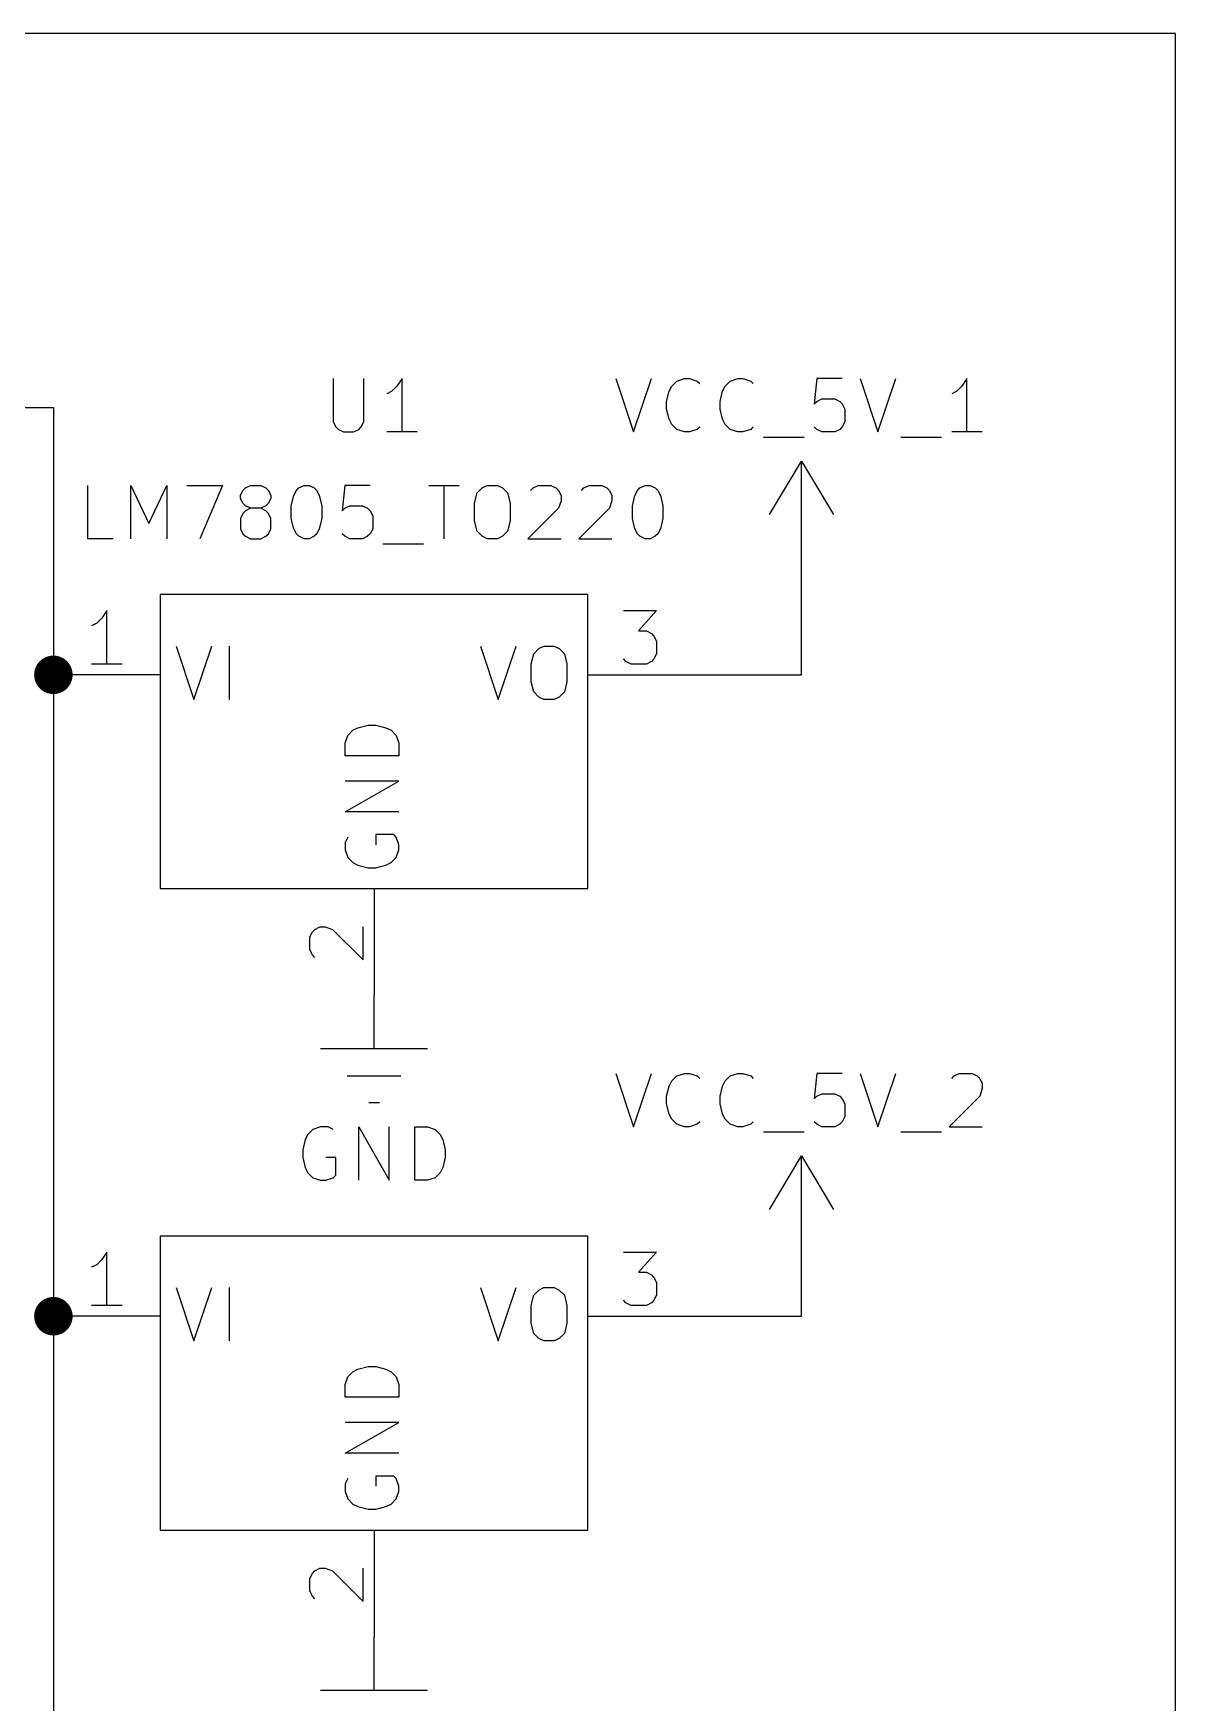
# Model space of a CAD drawing. Extents: x 0.4 to 11.3, y -7.9 to -0.4.
# Drawn here: x 2.431 to 3.5, y -2.861 to -1.3 of the extents above; entities that cross this region are included whole.
import ezdxf

# ---------------------------------------------------------------- set-up
doc = ezdxf.new("R2010")
doc.units = 0
doc.header["$MEASUREMENT"] = 0
for name, color, linetype in [('BLUE3', 171, 'CONTINUOUS'), ('CYAN2', 4, 'CONTINUOUS'), ('GREEN3', 91, 'CONTINUOUS'), ('LYELLOW', 51, 'CONTINUOUS'), ('RED2', 1, 'CONTINUOUS'), ('RED3', 11, 'CONTINUOUS')]:
    doc.layers.add(name, color=color, linetype=linetype)

msp = doc.modelspace()

# ---------------------------------------------------------------- linework, layer by layer
at = {"layer": 'BLUE3', "linetype": 'CONTINUOUS'}
for p, q in [((3.5, -1.3), (1.05, -1.3)), ((3.5, -4.95), (3.5, -1.3))]:
    msp.add_line(p, q, dxfattribs=at)
at = {"layer": 'CYAN2', "linetype": 'CONTINUOUS'}
for p, q in [((2.7119, -1.6228), (2.7119, -1.6633)), ((2.7119, -1.6228), (2.7119, -1.6633)), ((2.7405, -1.6633), (2.7405, -1.6228)), ((2.7405, -1.6633), (2.7405, -1.6228)), ((2.7762, -1.6228), (2.7714, -1.6299)), ((2.7762, -1.6228), (2.7714, -1.6299)), ((2.7762, -1.6728), (2.7762, -1.6228)), ((2.7762, -1.6728), (2.7762, -1.6228)), ((2.9762, -1.6228), (2.9929, -1.6728)), ((2.9762, -1.6228), (2.9929, -1.6728)), ((2.9929, -1.6728), (3.0095, -1.6228)), ((2.9929, -1.6728), (3.0095, -1.6228)), ((3.0333, -1.6252), (3.0405, -1.6228)), ((3.0333, -1.6252), (3.0405, -1.6228)), ((3.0405, -1.6228), (3.0452, -1.6228)), ((3.0405, -1.6228), (3.0452, -1.6228)), ((3.0452, -1.6228), (3.0524, -1.6252)), ((3.0452, -1.6228), (3.0524, -1.6252)), ((3.0833, -1.6252), (3.0905, -1.6228)), ((3.0833, -1.6252), (3.0905, -1.6228)), ((3.0905, -1.6228), (3.0952, -1.6228)), ((3.0905, -1.6228), (3.0952, -1.6228)), ((3.0952, -1.6228), (3.1024, -1.6252)), ((3.0952, -1.6228), (3.1024, -1.6252)), ((3.1643, -1.6228), (3.1619, -1.6466)), ((3.1643, -1.6228), (3.1619, -1.6466)), ((3.1881, -1.6228), (3.1643, -1.6228)), ((3.1881, -1.6228), (3.1643, -1.6228)), ((3.2048, -1.6228), (3.2214, -1.6728)), ((3.2048, -1.6228), (3.2214, -1.6728)), ((3.2214, -1.6728), (3.2381, -1.6228)), ((3.2214, -1.6728), (3.2381, -1.6228)), ((3.3048, -1.6228), (3.3, -1.6299)), ((3.3048, -1.6228), (3.3, -1.6299)), ((3.3048, -1.6728), (3.3048, -1.6228)), ((3.3048, -1.6728), (3.3048, -1.6228)), ((2.7667, -1.6347), (2.7619, -1.6371)), ((2.7667, -1.6347), (2.7619, -1.6371)), ((2.7714, -1.6299), (2.7667, -1.6347)), ((2.7714, -1.6299), (2.7667, -1.6347)), ((3.0238, -1.6442), (3.0262, -1.6347)), ((3.0238, -1.6442), (3.0262, -1.6347)), ((3.0262, -1.6347), (3.0286, -1.6299)), ((3.0262, -1.6347), (3.0286, -1.6299)), ((3.0286, -1.6299), (3.0333, -1.6252)), ((3.0286, -1.6299), (3.0333, -1.6252)), ((3.0524, -1.6252), (3.0548, -1.6276)), ((3.0524, -1.6252), (3.0548, -1.6276)), ((3.0738, -1.6442), (3.0762, -1.6347)), ((3.0738, -1.6442), (3.0762, -1.6347)), ((3.0762, -1.6347), (3.0786, -1.6299)), ((3.0762, -1.6347), (3.0786, -1.6299)), ((3.0786, -1.6299), (3.0833, -1.6252)), ((3.0786, -1.6299), (3.0833, -1.6252)), ((3.1024, -1.6252), (3.1048, -1.6276)), ((3.1024, -1.6252), (3.1048, -1.6276)), ((3.2952, -1.6347), (3.2905, -1.6371)), ((3.2952, -1.6347), (3.2905, -1.6371)), ((3.3, -1.6299), (3.2952, -1.6347)), ((3.3, -1.6299), (3.2952, -1.6347)), ((3.0238, -1.6514), (3.0238, -1.6442)), ((3.0238, -1.6514), (3.0238, -1.6442)), ((3.0262, -1.6609), (3.0238, -1.6514)), ((3.0262, -1.6609), (3.0238, -1.6514)), ((3.0738, -1.6514), (3.0738, -1.6442)), ((3.0738, -1.6514), (3.0738, -1.6442)), ((3.0762, -1.6609), (3.0738, -1.6514)), ((3.0762, -1.6609), (3.0738, -1.6514)), ((3.1619, -1.6466), (3.1643, -1.6442)), ((3.1619, -1.6466), (3.1643, -1.6442)), ((3.1643, -1.6442), (3.169, -1.6419)), ((3.1643, -1.6442), (3.169, -1.6419)), ((3.169, -1.6419), (3.181, -1.6419)), ((3.169, -1.6419), (3.181, -1.6419)), ((3.181, -1.6419), (3.1857, -1.6442)), ((3.181, -1.6419), (3.1857, -1.6442)), ((3.1857, -1.6442), (3.1881, -1.6466)), ((3.1857, -1.6442), (3.1881, -1.6466)), ((3.1881, -1.6466), (3.1905, -1.6514)), ((3.1881, -1.6466), (3.1905, -1.6514)), ((3.1905, -1.6514), (3.1905, -1.6633)), ((3.1905, -1.6514), (3.1905, -1.6633)), ((2.7119, -1.6633), (2.7143, -1.668)), ((2.7119, -1.6633), (2.7143, -1.668)), ((2.7143, -1.668), (2.7167, -1.6704)), ((2.7143, -1.668), (2.7167, -1.6704)), ((2.7167, -1.6704), (2.7214, -1.6728)), ((2.7167, -1.6704), (2.7214, -1.6728)), ((2.7309, -1.6728), (2.7357, -1.6704)), ((2.7309, -1.6728), (2.7357, -1.6704)), ((2.7357, -1.6704), (2.7381, -1.668)), ((2.7357, -1.6704), (2.7381, -1.668)), ((2.7381, -1.668), (2.7405, -1.6633)), ((2.7381, -1.668), (2.7405, -1.6633)), ((3.0286, -1.6657), (3.0262, -1.6609)), ((3.0286, -1.6657), (3.0262, -1.6609)), ((3.0333, -1.6704), (3.0286, -1.6657)), ((3.0333, -1.6704), (3.0286, -1.6657)), ((3.0405, -1.6728), (3.0333, -1.6704)), ((3.0405, -1.6728), (3.0333, -1.6704)), ((3.0524, -1.6704), (3.0452, -1.6728)), ((3.0524, -1.6704), (3.0452, -1.6728)), ((3.0548, -1.668), (3.0524, -1.6704)), ((3.0548, -1.668), (3.0524, -1.6704)), ((3.0786, -1.6657), (3.0762, -1.6609)), ((3.0786, -1.6657), (3.0762, -1.6609)), ((3.0833, -1.6704), (3.0786, -1.6657)), ((3.0833, -1.6704), (3.0786, -1.6657)), ((3.0905, -1.6728), (3.0833, -1.6704)), ((3.0905, -1.6728), (3.0833, -1.6704)), ((3.1024, -1.6704), (3.0952, -1.6728)), ((3.1024, -1.6704), (3.0952, -1.6728)), ((3.1048, -1.668), (3.1024, -1.6704)), ((3.1048, -1.668), (3.1024, -1.6704)), ((3.1643, -1.6704), (3.1619, -1.668)), ((3.1643, -1.6704), (3.1619, -1.668)), ((3.169, -1.6728), (3.1643, -1.6704)), ((3.169, -1.6728), (3.1643, -1.6704)), ((3.1857, -1.6704), (3.181, -1.6728)), ((3.1857, -1.6704), (3.181, -1.6728)), ((3.1881, -1.668), (3.1857, -1.6704)), ((3.1881, -1.668), (3.1857, -1.6704)), ((3.1905, -1.6633), (3.1881, -1.668)), ((3.1905, -1.6633), (3.1881, -1.668)), ((2.7214, -1.6728), (2.7309, -1.6728)), ((2.7214, -1.6728), (2.7309, -1.6728)), ((2.7905, -1.6728), (2.7619, -1.6728)), ((2.7905, -1.6728), (2.7619, -1.6728)), ((3.0452, -1.6728), (3.0405, -1.6728)), ((3.0452, -1.6728), (3.0405, -1.6728)), ((3.0952, -1.6728), (3.0905, -1.6728)), ((3.0952, -1.6728), (3.0905, -1.6728)), ((3.1143, -1.6776), (3.1524, -1.6776)), ((3.1143, -1.6776), (3.1524, -1.6776)), ((3.181, -1.6728), (3.169, -1.6728)), ((3.181, -1.6728), (3.169, -1.6728)), ((3.2429, -1.6776), (3.281, -1.6776)), ((3.2429, -1.6776), (3.281, -1.6776)), ((3.319, -1.6728), (3.2905, -1.6728)), ((3.319, -1.6728), (3.2905, -1.6728)), ((2.4821, -1.7728), (2.4821, -1.7228)), ((2.4821, -1.7728), (2.4821, -1.7228)), ((2.5226, -1.7728), (2.5226, -1.7228)), ((2.5226, -1.7228), (2.5393, -1.7585)), ((2.5226, -1.7728), (2.5226, -1.7228)), ((2.5226, -1.7228), (2.5393, -1.7585)), ((2.5393, -1.7585), (2.556, -1.7228)), ((2.5393, -1.7585), (2.556, -1.7228)), ((2.556, -1.7228), (2.556, -1.7728)), ((2.556, -1.7228), (2.556, -1.7728)), ((2.575, -1.7228), (2.6083, -1.7228)), ((2.575, -1.7228), (2.6083, -1.7228)), ((2.6083, -1.7228), (2.5869, -1.7728)), ((2.6083, -1.7228), (2.5869, -1.7728)), ((2.625, -1.7323), (2.6274, -1.7276)), ((2.625, -1.7323), (2.6274, -1.7276)), ((2.625, -1.7347), (2.625, -1.7323)), ((2.625, -1.7347), (2.625, -1.7323)), ((2.6274, -1.7276), (2.6298, -1.7252)), ((2.6274, -1.7276), (2.6298, -1.7252)), ((2.6298, -1.7252), (2.6345, -1.7228)), ((2.6298, -1.7252), (2.6345, -1.7228)), ((2.6345, -1.7228), (2.6441, -1.7228)), ((2.6345, -1.7228), (2.6441, -1.7228)), ((2.6441, -1.7228), (2.6488, -1.7252)), ((2.6441, -1.7228), (2.6488, -1.7252)), ((2.6488, -1.7252), (2.6512, -1.7276)), ((2.6488, -1.7252), (2.6512, -1.7276)), ((2.6512, -1.7276), (2.6536, -1.7323)), ((2.6512, -1.7276), (2.6536, -1.7323)), ((2.6536, -1.7323), (2.6536, -1.7347)), ((2.6536, -1.7323), (2.6536, -1.7347)), ((2.6726, -1.7419), (2.675, -1.7323)), ((2.6726, -1.7419), (2.675, -1.7323)), ((2.675, -1.7323), (2.6774, -1.7276)), ((2.675, -1.7323), (2.6774, -1.7276)), ((2.6774, -1.7276), (2.6798, -1.7252)), ((2.6774, -1.7276), (2.6798, -1.7252)), ((2.6798, -1.7252), (2.6845, -1.7228)), ((2.6798, -1.7252), (2.6845, -1.7228)), ((2.6845, -1.7228), (2.6893, -1.7228)), ((2.6845, -1.7228), (2.6893, -1.7228)), ((2.6893, -1.7228), (2.694, -1.7252)), ((2.6893, -1.7228), (2.694, -1.7252)), ((2.694, -1.7252), (2.6964, -1.7276)), ((2.694, -1.7252), (2.6964, -1.7276)), ((2.6964, -1.7276), (2.6988, -1.7323)), ((2.6964, -1.7276), (2.6988, -1.7323)), ((2.6988, -1.7323), (2.7012, -1.7419)), ((2.6988, -1.7323), (2.7012, -1.7419)), ((2.7226, -1.7228), (2.7202, -1.7466)), ((2.7226, -1.7228), (2.7202, -1.7466)), ((2.7464, -1.7228), (2.7226, -1.7228)), ((2.7464, -1.7228), (2.7226, -1.7228)), ((2.8012, -1.7228), (2.8298, -1.7228)), ((2.8012, -1.7228), (2.8298, -1.7228)), ((2.8155, -1.7728), (2.8155, -1.7228)), ((2.8155, -1.7728), (2.8155, -1.7228)), ((2.844, -1.7395), (2.8464, -1.7299)), ((2.844, -1.7395), (2.8464, -1.7299)), ((2.8464, -1.7299), (2.8512, -1.7252)), ((2.8464, -1.7299), (2.8512, -1.7252)), ((2.8512, -1.7252), (2.8559, -1.7228)), ((2.8512, -1.7252), (2.8559, -1.7228)), ((2.8559, -1.7228), (2.8655, -1.7228)), ((2.8559, -1.7228), (2.8655, -1.7228)), ((2.8655, -1.7228), (2.8702, -1.7252)), ((2.8655, -1.7228), (2.8702, -1.7252)), ((2.8702, -1.7252), (2.875, -1.7299)), ((2.8702, -1.7252), (2.875, -1.7299)), ((2.875, -1.7299), (2.8774, -1.7395)), ((2.875, -1.7299), (2.8774, -1.7395)), ((2.8964, -1.7276), (2.8988, -1.7252)), ((2.8964, -1.7276), (2.8988, -1.7252)), ((2.8988, -1.7252), (2.9036, -1.7228)), ((2.8988, -1.7252), (2.9036, -1.7228)), ((2.9036, -1.7228), (2.9155, -1.7228)), ((2.9036, -1.7228), (2.9155, -1.7228)), ((2.9155, -1.7228), (2.9202, -1.7252)), ((2.9155, -1.7228), (2.9202, -1.7252)), ((2.9202, -1.7252), (2.9226, -1.7276)), ((2.9202, -1.7252), (2.9226, -1.7276)), ((2.9226, -1.7276), (2.925, -1.7323)), ((2.9226, -1.7276), (2.925, -1.7323)), ((2.925, -1.7323), (2.925, -1.7371)), ((2.925, -1.7323), (2.925, -1.7371)), ((2.944, -1.7276), (2.9464, -1.7252)), ((2.944, -1.7276), (2.9464, -1.7252)), ((2.9464, -1.7252), (2.9512, -1.7228)), ((2.9464, -1.7252), (2.9512, -1.7228)), ((2.9512, -1.7228), (2.9631, -1.7228)), ((2.9512, -1.7228), (2.9631, -1.7228)), ((2.9631, -1.7228), (2.9679, -1.7252)), ((2.9631, -1.7228), (2.9679, -1.7252)), ((2.9679, -1.7252), (2.9702, -1.7276)), ((2.9679, -1.7252), (2.9702, -1.7276)), ((2.9702, -1.7276), (2.9726, -1.7323)), ((2.9702, -1.7276), (2.9726, -1.7323)), ((2.9726, -1.7323), (2.9726, -1.7371)), ((2.9726, -1.7323), (2.9726, -1.7371)), ((2.9917, -1.7419), (2.994, -1.7323)), ((2.9917, -1.7419), (2.994, -1.7323)), ((2.994, -1.7323), (2.9964, -1.7276)), ((2.994, -1.7323), (2.9964, -1.7276)), ((2.9964, -1.7276), (2.9988, -1.7252)), ((2.9964, -1.7276), (2.9988, -1.7252)), ((2.9988, -1.7252), (3.0036, -1.7228)), ((2.9988, -1.7252), (3.0036, -1.7228)), ((3.0036, -1.7228), (3.0083, -1.7228)), ((3.0036, -1.7228), (3.0083, -1.7228)), ((3.0083, -1.7228), (3.0131, -1.7252)), ((3.0083, -1.7228), (3.0131, -1.7252)), ((3.0131, -1.7252), (3.0155, -1.7276)), ((3.0131, -1.7252), (3.0155, -1.7276)), ((3.0155, -1.7276), (3.0179, -1.7323)), ((3.0155, -1.7276), (3.0179, -1.7323)), ((3.0179, -1.7323), (3.0202, -1.7419)), ((3.0179, -1.7323), (3.0202, -1.7419)), ((2.6274, -1.7395), (2.625, -1.7347)), ((2.6274, -1.7395), (2.625, -1.7347)), ((2.6298, -1.7419), (2.6274, -1.7395)), ((2.6298, -1.7419), (2.6274, -1.7395)), ((2.6298, -1.7466), (2.6274, -1.749)), ((2.6298, -1.7466), (2.6274, -1.749)), ((2.6345, -1.7442), (2.6298, -1.7419)), ((2.6345, -1.7442), (2.6298, -1.7419)), ((2.6345, -1.7442), (2.6298, -1.7466)), ((2.6345, -1.7442), (2.6298, -1.7466)), ((2.6441, -1.7442), (2.6345, -1.7442)), ((2.6441, -1.7442), (2.6345, -1.7442)), ((2.6488, -1.7419), (2.6441, -1.7442)), ((2.6488, -1.7419), (2.6441, -1.7442)), ((2.6488, -1.7466), (2.6441, -1.7442)), ((2.6488, -1.7466), (2.6441, -1.7442)), ((2.6512, -1.7395), (2.6488, -1.7419)), ((2.6512, -1.7395), (2.6488, -1.7419)), ((2.6512, -1.749), (2.6488, -1.7466)), ((2.6512, -1.749), (2.6488, -1.7466)), ((2.6536, -1.7347), (2.6512, -1.7395)), ((2.6536, -1.7347), (2.6512, -1.7395)), ((2.6726, -1.7538), (2.6726, -1.7419)), ((2.6726, -1.7538), (2.6726, -1.7419)), ((2.7012, -1.7419), (2.7012, -1.7538)), ((2.7012, -1.7419), (2.7012, -1.7538)), ((2.7202, -1.7466), (2.7226, -1.7442)), ((2.7202, -1.7466), (2.7226, -1.7442)), ((2.7226, -1.7442), (2.7274, -1.7419)), ((2.7226, -1.7442), (2.7274, -1.7419)), ((2.7274, -1.7419), (2.7393, -1.7419)), ((2.7274, -1.7419), (2.7393, -1.7419)), ((2.7393, -1.7419), (2.744, -1.7442)), ((2.7393, -1.7419), (2.744, -1.7442)), ((2.744, -1.7442), (2.7464, -1.7466)), ((2.744, -1.7442), (2.7464, -1.7466)), ((2.7464, -1.7466), (2.7488, -1.7514)), ((2.7464, -1.7466), (2.7488, -1.7514)), ((2.844, -1.7561), (2.844, -1.7395)), ((2.844, -1.7561), (2.844, -1.7395)), ((2.8774, -1.7395), (2.8774, -1.7561)), ((2.8774, -1.7395), (2.8774, -1.7561)), ((2.9226, -1.7442), (2.894, -1.7728)), ((2.9226, -1.7442), (2.894, -1.7728)), ((2.925, -1.7371), (2.9226, -1.7442)), ((2.925, -1.7371), (2.9226, -1.7442)), ((2.9702, -1.7442), (2.9417, -1.7728)), ((2.9702, -1.7442), (2.9417, -1.7728)), ((2.9726, -1.7371), (2.9702, -1.7442)), ((2.9726, -1.7371), (2.9702, -1.7442)), ((2.9917, -1.7538), (2.9917, -1.7419)), ((2.9917, -1.7538), (2.9917, -1.7419)), ((3.0202, -1.7419), (3.0202, -1.7538)), ((3.0202, -1.7419), (3.0202, -1.7538)), ((2.6274, -1.749), (2.625, -1.7538)), ((2.6274, -1.749), (2.625, -1.7538)), ((2.625, -1.7538), (2.625, -1.7633)), ((2.625, -1.7538), (2.625, -1.7633)), ((2.625, -1.7633), (2.6274, -1.768)), ((2.625, -1.7633), (2.6274, -1.768)), ((2.6536, -1.7538), (2.6512, -1.749)), ((2.6536, -1.7538), (2.6512, -1.749)), ((2.6512, -1.768), (2.6536, -1.7633)), ((2.6512, -1.768), (2.6536, -1.7633)), ((2.6536, -1.7633), (2.6536, -1.7538)), ((2.6536, -1.7633), (2.6536, -1.7538)), ((2.675, -1.7633), (2.6726, -1.7538)), ((2.675, -1.7633), (2.6726, -1.7538)), ((2.6774, -1.768), (2.675, -1.7633)), ((2.6774, -1.768), (2.675, -1.7633)), ((2.6988, -1.7633), (2.6964, -1.768)), ((2.6988, -1.7633), (2.6964, -1.768)), ((2.7012, -1.7538), (2.6988, -1.7633)), ((2.7012, -1.7538), (2.6988, -1.7633)), ((2.7488, -1.7633), (2.7464, -1.768)), ((2.7488, -1.7633), (2.7464, -1.768)), ((2.7488, -1.7514), (2.7488, -1.7633)), ((2.7488, -1.7514), (2.7488, -1.7633)), ((2.8464, -1.7657), (2.844, -1.7561)), ((2.8464, -1.7657), (2.844, -1.7561)), ((2.8774, -1.7561), (2.875, -1.7657)), ((2.8774, -1.7561), (2.875, -1.7657)), ((2.994, -1.7633), (2.9917, -1.7538)), ((2.994, -1.7633), (2.9917, -1.7538)), ((2.9964, -1.768), (2.994, -1.7633)), ((2.9964, -1.768), (2.994, -1.7633)), ((3.0179, -1.7633), (3.0155, -1.768)), ((3.0179, -1.7633), (3.0155, -1.768)), ((3.0202, -1.7538), (3.0179, -1.7633)), ((3.0202, -1.7538), (3.0179, -1.7633)), ((2.506, -1.7728), (2.4821, -1.7728)), ((2.506, -1.7728), (2.4821, -1.7728)), ((2.6274, -1.768), (2.6298, -1.7704)), ((2.6274, -1.768), (2.6298, -1.7704)), ((2.6298, -1.7704), (2.6345, -1.7728)), ((2.6298, -1.7704), (2.6345, -1.7728)), ((2.6345, -1.7728), (2.6441, -1.7728)), ((2.6345, -1.7728), (2.6441, -1.7728)), ((2.6441, -1.7728), (2.6488, -1.7704)), ((2.6441, -1.7728), (2.6488, -1.7704)), ((2.6488, -1.7704), (2.6512, -1.768)), ((2.6488, -1.7704), (2.6512, -1.768)), ((2.6798, -1.7704), (2.6774, -1.768)), ((2.6798, -1.7704), (2.6774, -1.768)), ((2.6845, -1.7728), (2.6798, -1.7704)), ((2.6845, -1.7728), (2.6798, -1.7704)), ((2.6893, -1.7728), (2.6845, -1.7728)), ((2.6893, -1.7728), (2.6845, -1.7728)), ((2.694, -1.7704), (2.6893, -1.7728)), ((2.694, -1.7704), (2.6893, -1.7728)), ((2.6964, -1.768), (2.694, -1.7704)), ((2.6964, -1.768), (2.694, -1.7704)), ((2.7226, -1.7704), (2.7202, -1.768)), ((2.7226, -1.7704), (2.7202, -1.768)), ((2.7274, -1.7728), (2.7226, -1.7704)), ((2.7274, -1.7728), (2.7226, -1.7704)), ((2.7393, -1.7728), (2.7274, -1.7728)), ((2.7393, -1.7728), (2.7274, -1.7728)), ((2.744, -1.7704), (2.7393, -1.7728)), ((2.744, -1.7704), (2.7393, -1.7728)), ((2.7464, -1.768), (2.744, -1.7704)), ((2.7464, -1.768), (2.744, -1.7704)), ((2.7583, -1.7776), (2.7964, -1.7776)), ((2.7583, -1.7776), (2.7964, -1.7776)), ((2.8512, -1.7704), (2.8464, -1.7657)), ((2.8512, -1.7704), (2.8464, -1.7657)), ((2.8559, -1.7728), (2.8512, -1.7704)), ((2.8559, -1.7728), (2.8512, -1.7704)), ((2.8655, -1.7728), (2.8559, -1.7728)), ((2.8655, -1.7728), (2.8559, -1.7728)), ((2.8702, -1.7704), (2.8655, -1.7728)), ((2.8702, -1.7704), (2.8655, -1.7728)), ((2.875, -1.7657), (2.8702, -1.7704)), ((2.875, -1.7657), (2.8702, -1.7704)), ((2.894, -1.7728), (2.925, -1.7728)), ((2.894, -1.7728), (2.925, -1.7728)), ((2.9417, -1.7728), (2.9726, -1.7728)), ((2.9417, -1.7728), (2.9726, -1.7728)), ((2.9988, -1.7704), (2.9964, -1.768)), ((2.9988, -1.7704), (2.9964, -1.768)), ((3.0036, -1.7728), (2.9988, -1.7704)), ((3.0036, -1.7728), (2.9988, -1.7704)), ((3.0083, -1.7728), (3.0036, -1.7728)), ((3.0083, -1.7728), (3.0036, -1.7728)), ((3.0131, -1.7704), (3.0083, -1.7728)), ((3.0131, -1.7704), (3.0083, -1.7728)), ((3.0155, -1.768), (3.0131, -1.7704)), ((3.0155, -1.768), (3.0131, -1.7704)), ((2.5648, -1.8731), (2.5814, -1.9231)), ((2.5648, -1.8731), (2.5814, -1.9231)), ((2.5814, -1.9231), (2.5981, -1.8731)), ((2.5814, -1.9231), (2.5981, -1.8731)), ((2.6148, -1.9231), (2.6148, -1.8731)), ((2.6148, -1.9231), (2.6148, -1.8731)), ((2.8495, -1.8731), (2.8662, -1.9231)), ((2.8495, -1.8731), (2.8662, -1.9231)), ((2.8662, -1.9231), (2.8829, -1.8731)), ((2.8662, -1.9231), (2.8829, -1.8731)), ((2.9043, -1.8755), (2.909, -1.8731)), ((2.9043, -1.8755), (2.909, -1.8731)), ((2.909, -1.8731), (2.9186, -1.8731)), ((2.909, -1.8731), (2.9186, -1.8731)), ((2.9186, -1.8731), (2.9233, -1.8755)), ((2.9186, -1.8731), (2.9233, -1.8755)), ((2.8971, -1.8898), (2.8995, -1.8803)), ((2.8971, -1.8898), (2.8995, -1.8803)), ((2.8995, -1.8803), (2.9043, -1.8755)), ((2.8995, -1.8803), (2.9043, -1.8755)), ((2.9233, -1.8755), (2.9281, -1.8803)), ((2.9233, -1.8755), (2.9281, -1.8803)), ((2.9281, -1.8803), (2.9305, -1.8898)), ((2.9281, -1.8803), (2.9305, -1.8898)), ((2.8971, -1.9065), (2.8971, -1.8898)), ((2.8971, -1.9065), (2.8971, -1.8898)), ((2.9305, -1.8898), (2.9305, -1.9065)), ((2.9305, -1.8898), (2.9305, -1.9065)), ((2.8995, -1.916), (2.8971, -1.9065)), ((2.8995, -1.916), (2.8971, -1.9065)), ((2.9043, -1.9208), (2.8995, -1.916)), ((2.9043, -1.9208), (2.8995, -1.916)), ((2.9281, -1.916), (2.9233, -1.9208)), ((2.9281, -1.916), (2.9233, -1.9208)), ((2.9305, -1.9065), (2.9281, -1.916)), ((2.9305, -1.9065), (2.9281, -1.916)), ((2.909, -1.9231), (2.9043, -1.9208)), ((2.909, -1.9231), (2.9043, -1.9208)), ((2.9186, -1.9231), (2.909, -1.9231)), ((2.9186, -1.9231), (2.909, -1.9231)), ((2.9233, -1.9208), (2.9186, -1.9231)), ((2.9233, -1.9208), (2.9186, -1.9231)), ((2.7303, -1.9519), (2.735, -1.9495)), ((2.7303, -1.9519), (2.735, -1.9495)), ((2.735, -1.9495), (2.7446, -1.9471)), ((2.735, -1.9495), (2.7446, -1.9471)), ((2.7446, -1.9471), (2.7517, -1.9471)), ((2.7446, -1.9471), (2.7517, -1.9471)), ((2.7517, -1.9471), (2.7612, -1.9495)), ((2.7517, -1.9471), (2.7612, -1.9495)), ((2.7612, -1.9495), (2.766, -1.9519)), ((2.7612, -1.9495), (2.766, -1.9519)), ((2.7231, -1.9638), (2.7255, -1.9567)), ((2.7231, -1.9638), (2.7255, -1.9567)), ((2.7231, -1.9757), (2.7231, -1.9638)), ((2.7231, -1.9757), (2.7231, -1.9638)), ((2.7255, -1.9567), (2.7303, -1.9519)), ((2.7255, -1.9567), (2.7303, -1.9519)), ((2.766, -1.9519), (2.7708, -1.9567)), ((2.766, -1.9519), (2.7708, -1.9567)), ((2.7708, -1.9567), (2.7731, -1.9638)), ((2.7708, -1.9567), (2.7731, -1.9638)), ((2.7731, -1.9638), (2.7731, -1.9757)), ((2.7731, -1.9638), (2.7731, -1.9757)), ((2.7731, -1.9757), (2.7231, -1.9757)), ((2.7731, -1.9757), (2.7231, -1.9757)), ((2.7231, -2.0281), (2.7731, -1.9995)), ((2.7731, -1.9995), (2.7231, -1.9995)), ((2.7231, -2.0281), (2.7731, -1.9995)), ((2.7731, -1.9995), (2.7231, -1.9995)), ((2.7731, -2.0281), (2.7231, -2.0281)), ((2.7731, -2.0281), (2.7231, -2.0281)), ((2.7255, -2.0519), (2.7231, -2.0567)), ((2.7255, -2.0519), (2.7231, -2.0567)), ((2.7231, -2.0567), (2.7231, -2.0638)), ((2.7231, -2.0567), (2.7231, -2.0638)), ((2.7684, -2.0495), (2.7517, -2.0495)), ((2.7517, -2.0495), (2.7517, -2.059)), ((2.7684, -2.0495), (2.7517, -2.0495)), ((2.7517, -2.0495), (2.7517, -2.059)), ((2.7708, -2.0519), (2.7684, -2.0495)), ((2.7708, -2.0519), (2.7684, -2.0495)), ((2.7731, -2.059), (2.7708, -2.0519)), ((2.7731, -2.059), (2.7708, -2.0519)), ((2.7731, -2.0638), (2.7731, -2.059)), ((2.7731, -2.0638), (2.7731, -2.059)), ((2.7231, -2.0638), (2.7255, -2.0709)), ((2.7231, -2.0638), (2.7255, -2.0709)), ((2.7255, -2.0709), (2.7303, -2.0757)), ((2.7255, -2.0709), (2.7303, -2.0757)), ((2.7303, -2.0757), (2.735, -2.0781)), ((2.7303, -2.0757), (2.735, -2.0781)), ((2.7612, -2.0781), (2.766, -2.0757)), ((2.7612, -2.0781), (2.766, -2.0757)), ((2.766, -2.0757), (2.7708, -2.0709)), ((2.766, -2.0757), (2.7708, -2.0709)), ((2.7708, -2.0709), (2.7731, -2.0638)), ((2.7708, -2.0709), (2.7731, -2.0638)), ((2.735, -2.0781), (2.7446, -2.0805)), ((2.735, -2.0781), (2.7446, -2.0805)), ((2.7446, -2.0805), (2.7517, -2.0805)), ((2.7446, -2.0805), (2.7517, -2.0805)), ((2.7517, -2.0805), (2.7612, -2.0781)), ((2.7517, -2.0805), (2.7612, -2.0781)), ((2.9762, -2.2728), (2.9929, -2.3228)), ((2.9762, -2.2728), (2.9929, -2.3228)), ((2.9929, -2.3228), (3.0095, -2.2728)), ((2.9929, -2.3228), (3.0095, -2.2728)), ((3.0286, -2.2799), (3.0333, -2.2752)), ((3.0286, -2.2799), (3.0333, -2.2752)), ((3.0333, -2.2752), (3.0405, -2.2728)), ((3.0333, -2.2752), (3.0405, -2.2728)), ((3.0405, -2.2728), (3.0452, -2.2728)), ((3.0405, -2.2728), (3.0452, -2.2728)), ((3.0452, -2.2728), (3.0524, -2.2752)), ((3.0452, -2.2728), (3.0524, -2.2752)), ((3.0524, -2.2752), (3.0548, -2.2776)), ((3.0524, -2.2752), (3.0548, -2.2776)), ((3.0786, -2.2799), (3.0833, -2.2752)), ((3.0786, -2.2799), (3.0833, -2.2752)), ((3.0833, -2.2752), (3.0905, -2.2728)), ((3.0833, -2.2752), (3.0905, -2.2728)), ((3.0905, -2.2728), (3.0952, -2.2728)), ((3.0905, -2.2728), (3.0952, -2.2728)), ((3.0952, -2.2728), (3.1024, -2.2752)), ((3.0952, -2.2728), (3.1024, -2.2752)), ((3.1024, -2.2752), (3.1048, -2.2776)), ((3.1024, -2.2752), (3.1048, -2.2776)), ((3.1643, -2.2728), (3.1619, -2.2966)), ((3.1643, -2.2728), (3.1619, -2.2966)), ((3.1881, -2.2728), (3.1643, -2.2728)), ((3.1881, -2.2728), (3.1643, -2.2728)), ((3.2048, -2.2728), (3.2214, -2.3228)), ((3.2048, -2.2728), (3.2214, -2.3228)), ((3.2214, -2.3228), (3.2381, -2.2728)), ((3.2214, -2.3228), (3.2381, -2.2728)), ((3.2905, -2.2776), (3.2929, -2.2752)), ((3.2905, -2.2776), (3.2929, -2.2752)), ((3.2929, -2.2752), (3.2976, -2.2728)), ((3.2929, -2.2752), (3.2976, -2.2728)), ((3.2976, -2.2728), (3.3095, -2.2728)), ((3.2976, -2.2728), (3.3095, -2.2728)), ((3.3095, -2.2728), (3.3143, -2.2752)), ((3.3095, -2.2728), (3.3143, -2.2752)), ((3.3143, -2.2752), (3.3167, -2.2776)), ((3.3143, -2.2752), (3.3167, -2.2776)), ((3.3167, -2.2776), (3.319, -2.2823)), ((3.3167, -2.2776), (3.319, -2.2823)), ((3.0238, -2.2942), (3.0262, -2.2847)), ((3.0238, -2.2942), (3.0262, -2.2847)), ((3.0238, -2.3014), (3.0238, -2.2942)), ((3.0238, -2.3014), (3.0238, -2.2942)), ((3.0262, -2.2847), (3.0286, -2.2799)), ((3.0262, -2.2847), (3.0286, -2.2799)), ((3.0738, -2.2942), (3.0762, -2.2847)), ((3.0738, -2.2942), (3.0762, -2.2847)), ((3.0738, -2.3014), (3.0738, -2.2942)), ((3.0738, -2.3014), (3.0738, -2.2942)), ((3.0762, -2.2847), (3.0786, -2.2799)), ((3.0762, -2.2847), (3.0786, -2.2799)), ((3.1619, -2.2966), (3.1643, -2.2942)), ((3.1619, -2.2966), (3.1643, -2.2942)), ((3.1643, -2.2942), (3.169, -2.2919)), ((3.1643, -2.2942), (3.169, -2.2919)), ((3.169, -2.2919), (3.181, -2.2919)), ((3.169, -2.2919), (3.181, -2.2919)), ((3.181, -2.2919), (3.1857, -2.2942)), ((3.181, -2.2919), (3.1857, -2.2942)), ((3.1857, -2.2942), (3.1881, -2.2966)), ((3.1857, -2.2942), (3.1881, -2.2966)), ((3.3167, -2.2942), (3.2881, -2.3228)), ((3.3167, -2.2942), (3.2881, -2.3228)), ((3.319, -2.2871), (3.3167, -2.2942)), ((3.319, -2.2871), (3.3167, -2.2942)), ((3.319, -2.2823), (3.319, -2.2871)), ((3.319, -2.2823), (3.319, -2.2871)), ((3.0262, -2.3109), (3.0238, -2.3014)), ((3.0262, -2.3109), (3.0238, -2.3014)), ((3.0762, -2.3109), (3.0738, -2.3014)), ((3.0762, -2.3109), (3.0738, -2.3014)), ((3.1881, -2.2966), (3.1905, -2.3014)), ((3.1881, -2.2966), (3.1905, -2.3014)), ((3.1905, -2.3014), (3.1905, -2.3133)), ((3.1905, -2.3014), (3.1905, -2.3133)), ((2.6929, -2.3252), (2.6881, -2.3299)), ((2.6929, -2.3252), (2.6881, -2.3299)), ((2.7, -2.3228), (2.6929, -2.3252)), ((2.7, -2.3228), (2.6929, -2.3252)), ((2.7071, -2.3228), (2.7, -2.3228)), ((2.7071, -2.3228), (2.7, -2.3228)), ((2.7119, -2.3252), (2.7071, -2.3228)), ((2.7119, -2.3252), (2.7071, -2.3228)), ((2.7357, -2.3728), (2.7357, -2.3228)), ((2.7357, -2.3228), (2.7643, -2.3728)), ((2.7357, -2.3728), (2.7357, -2.3228)), ((2.7357, -2.3228), (2.7643, -2.3728)), ((2.7643, -2.3728), (2.7643, -2.3228)), ((2.7643, -2.3728), (2.7643, -2.3228)), ((2.7881, -2.3728), (2.7881, -2.3228)), ((2.7881, -2.3228), (2.8, -2.3228)), ((2.7881, -2.3728), (2.7881, -2.3228)), ((2.7881, -2.3228), (2.8, -2.3228)), ((2.8, -2.3228), (2.8071, -2.3252)), ((2.8, -2.3228), (2.8071, -2.3252)), ((2.8071, -2.3252), (2.8119, -2.3299)), ((2.8071, -2.3252), (2.8119, -2.3299)), ((3.0286, -2.3157), (3.0262, -2.3109)), ((3.0286, -2.3157), (3.0262, -2.3109)), ((3.0333, -2.3204), (3.0286, -2.3157)), ((3.0333, -2.3204), (3.0286, -2.3157)), ((3.0405, -2.3228), (3.0333, -2.3204)), ((3.0405, -2.3228), (3.0333, -2.3204)), ((3.0452, -2.3228), (3.0405, -2.3228)), ((3.0452, -2.3228), (3.0405, -2.3228)), ((3.0524, -2.3204), (3.0452, -2.3228)), ((3.0524, -2.3204), (3.0452, -2.3228)), ((3.0548, -2.318), (3.0524, -2.3204)), ((3.0548, -2.318), (3.0524, -2.3204)), ((3.0786, -2.3157), (3.0762, -2.3109)), ((3.0786, -2.3157), (3.0762, -2.3109)), ((3.0833, -2.3204), (3.0786, -2.3157)), ((3.0833, -2.3204), (3.0786, -2.3157)), ((3.0905, -2.3228), (3.0833, -2.3204)), ((3.0905, -2.3228), (3.0833, -2.3204)), ((3.0952, -2.3228), (3.0905, -2.3228)), ((3.0952, -2.3228), (3.0905, -2.3228)), ((3.1024, -2.3204), (3.0952, -2.3228)), ((3.1024, -2.3204), (3.0952, -2.3228)), ((3.1048, -2.318), (3.1024, -2.3204)), ((3.1048, -2.318), (3.1024, -2.3204)), ((3.1643, -2.3204), (3.1619, -2.318)), ((3.1643, -2.3204), (3.1619, -2.318)), ((3.169, -2.3228), (3.1643, -2.3204)), ((3.169, -2.3228), (3.1643, -2.3204)), ((3.181, -2.3228), (3.169, -2.3228)), ((3.181, -2.3228), (3.169, -2.3228)), ((3.1857, -2.3204), (3.181, -2.3228)), ((3.1857, -2.3204), (3.181, -2.3228)), ((3.1881, -2.318), (3.1857, -2.3204)), ((3.1881, -2.318), (3.1857, -2.3204)), ((3.1905, -2.3133), (3.1881, -2.318)), ((3.1905, -2.3133), (3.1881, -2.318)), ((3.2881, -2.3228), (3.319, -2.3228)), ((3.2881, -2.3228), (3.319, -2.3228)), ((2.6857, -2.3347), (2.6833, -2.3442)), ((2.6857, -2.3347), (2.6833, -2.3442)), ((2.6881, -2.3299), (2.6857, -2.3347)), ((2.6881, -2.3299), (2.6857, -2.3347)), ((2.8119, -2.3299), (2.8143, -2.3347)), ((2.8119, -2.3299), (2.8143, -2.3347)), ((2.8143, -2.3347), (2.8167, -2.3442)), ((2.8143, -2.3347), (2.8167, -2.3442)), ((3.1143, -2.3276), (3.1524, -2.3276)), ((3.1143, -2.3276), (3.1524, -2.3276)), ((3.2429, -2.3276), (3.281, -2.3276)), ((3.2429, -2.3276), (3.281, -2.3276)), ((2.6833, -2.3442), (2.6833, -2.3514)), ((2.6833, -2.3442), (2.6833, -2.3514)), ((2.6833, -2.3514), (2.6857, -2.3609)), ((2.6833, -2.3514), (2.6857, -2.3609)), ((2.7143, -2.3514), (2.7048, -2.3514)), ((2.7143, -2.3514), (2.7048, -2.3514)), ((2.7143, -2.368), (2.7143, -2.3514)), ((2.7143, -2.368), (2.7143, -2.3514)), ((2.8167, -2.3514), (2.8143, -2.3609)), ((2.8167, -2.3514), (2.8143, -2.3609)), ((2.8167, -2.3442), (2.8167, -2.3514)), ((2.8167, -2.3442), (2.8167, -2.3514)), ((2.6857, -2.3609), (2.6881, -2.3657)), ((2.6857, -2.3609), (2.6881, -2.3657)), ((2.6881, -2.3657), (2.6929, -2.3704)), ((2.6881, -2.3657), (2.6929, -2.3704)), ((2.6929, -2.3704), (2.7, -2.3728)), ((2.6929, -2.3704), (2.7, -2.3728)), ((2.7, -2.3728), (2.7048, -2.3728)), ((2.7, -2.3728), (2.7048, -2.3728)), ((2.7048, -2.3728), (2.7119, -2.3704)), ((2.7048, -2.3728), (2.7119, -2.3704)), ((2.7119, -2.3704), (2.7143, -2.368)), ((2.7119, -2.3704), (2.7143, -2.368)), ((2.8, -2.3728), (2.7881, -2.3728)), ((2.8, -2.3728), (2.7881, -2.3728)), ((2.8071, -2.3704), (2.8, -2.3728)), ((2.8071, -2.3704), (2.8, -2.3728)), ((2.8119, -2.3657), (2.8071, -2.3704)), ((2.8119, -2.3657), (2.8071, -2.3704)), ((2.8143, -2.3609), (2.8119, -2.3657)), ((2.8143, -2.3609), (2.8119, -2.3657)), ((2.5648, -2.4731), (2.5814, -2.5231)), ((2.5648, -2.4731), (2.5814, -2.5231)), ((2.5814, -2.5231), (2.5981, -2.4731)), ((2.5814, -2.5231), (2.5981, -2.4731)), ((2.6148, -2.5231), (2.6148, -2.4731)), ((2.6148, -2.5231), (2.6148, -2.4731)), ((2.8495, -2.4731), (2.8662, -2.5231)), ((2.8495, -2.4731), (2.8662, -2.5231)), ((2.8662, -2.5231), (2.8829, -2.4731)), ((2.8662, -2.5231), (2.8829, -2.4731)), ((2.8971, -2.4898), (2.8995, -2.4803)), ((2.8971, -2.4898), (2.8995, -2.4803)), ((2.8995, -2.4803), (2.9043, -2.4755)), ((2.8995, -2.4803), (2.9043, -2.4755)), ((2.9043, -2.4755), (2.909, -2.4731)), ((2.9043, -2.4755), (2.909, -2.4731)), ((2.909, -2.4731), (2.9186, -2.4731)), ((2.909, -2.4731), (2.9186, -2.4731)), ((2.9186, -2.4731), (2.9233, -2.4755)), ((2.9186, -2.4731), (2.9233, -2.4755)), ((2.9233, -2.4755), (2.9281, -2.4803)), ((2.9233, -2.4755), (2.9281, -2.4803)), ((2.9281, -2.4803), (2.9305, -2.4898)), ((2.9281, -2.4803), (2.9305, -2.4898)), ((2.8971, -2.5065), (2.8971, -2.4898)), ((2.8971, -2.5065), (2.8971, -2.4898)), ((2.9305, -2.4898), (2.9305, -2.5065)), ((2.9305, -2.4898), (2.9305, -2.5065)), ((2.8995, -2.516), (2.8971, -2.5065)), ((2.8995, -2.516), (2.8971, -2.5065)), ((2.9305, -2.5065), (2.9281, -2.516)), ((2.9305, -2.5065), (2.9281, -2.516)), ((2.9043, -2.5208), (2.8995, -2.516)), ((2.9043, -2.5208), (2.8995, -2.516)), ((2.909, -2.5231), (2.9043, -2.5208)), ((2.909, -2.5231), (2.9043, -2.5208)), ((2.9186, -2.5231), (2.909, -2.5231)), ((2.9186, -2.5231), (2.909, -2.5231)), ((2.9233, -2.5208), (2.9186, -2.5231)), ((2.9233, -2.5208), (2.9186, -2.5231)), ((2.9281, -2.516), (2.9233, -2.5208)), ((2.9281, -2.516), (2.9233, -2.5208)), ((2.7231, -2.5638), (2.7255, -2.5567)), ((2.7231, -2.5638), (2.7255, -2.5567)), ((2.7255, -2.5567), (2.7303, -2.5519)), ((2.7255, -2.5567), (2.7303, -2.5519)), ((2.7303, -2.5519), (2.735, -2.5495)), ((2.7303, -2.5519), (2.735, -2.5495)), ((2.735, -2.5495), (2.7446, -2.5471)), ((2.735, -2.5495), (2.7446, -2.5471)), ((2.7446, -2.5471), (2.7517, -2.5471)), ((2.7446, -2.5471), (2.7517, -2.5471)), ((2.7517, -2.5471), (2.7612, -2.5495)), ((2.7517, -2.5471), (2.7612, -2.5495)), ((2.7612, -2.5495), (2.766, -2.5519)), ((2.7612, -2.5495), (2.766, -2.5519)), ((2.766, -2.5519), (2.7708, -2.5567)), ((2.766, -2.5519), (2.7708, -2.5567)), ((2.7708, -2.5567), (2.7731, -2.5638)), ((2.7708, -2.5567), (2.7731, -2.5638)), ((2.7231, -2.5757), (2.7231, -2.5638)), ((2.7231, -2.5757), (2.7231, -2.5638)), ((2.7731, -2.5757), (2.7231, -2.5757)), ((2.7731, -2.5757), (2.7231, -2.5757)), ((2.7731, -2.5638), (2.7731, -2.5757)), ((2.7731, -2.5638), (2.7731, -2.5757)), ((2.7231, -2.6281), (2.7731, -2.5995)), ((2.7731, -2.5995), (2.7231, -2.5995)), ((2.7231, -2.6281), (2.7731, -2.5995)), ((2.7731, -2.5995), (2.7231, -2.5995)), ((2.7731, -2.6281), (2.7231, -2.6281)), ((2.7731, -2.6281), (2.7231, -2.6281)), ((2.7255, -2.6519), (2.7231, -2.6567)), ((2.7255, -2.6519), (2.7231, -2.6567)), ((2.7684, -2.6495), (2.7517, -2.6495)), ((2.7517, -2.6495), (2.7517, -2.659)), ((2.7684, -2.6495), (2.7517, -2.6495)), ((2.7517, -2.6495), (2.7517, -2.659)), ((2.7708, -2.6519), (2.7684, -2.6495)), ((2.7708, -2.6519), (2.7684, -2.6495)), ((2.7731, -2.659), (2.7708, -2.6519)), ((2.7731, -2.659), (2.7708, -2.6519)), ((2.7231, -2.6567), (2.7231, -2.6638)), ((2.7231, -2.6567), (2.7231, -2.6638)), ((2.7231, -2.6638), (2.7255, -2.6709)), ((2.7231, -2.6638), (2.7255, -2.6709)), ((2.7708, -2.6709), (2.7731, -2.6638)), ((2.7708, -2.6709), (2.7731, -2.6638)), ((2.7731, -2.6638), (2.7731, -2.659)), ((2.7731, -2.6638), (2.7731, -2.659)), ((2.7255, -2.6709), (2.7303, -2.6757)), ((2.7255, -2.6709), (2.7303, -2.6757)), ((2.7303, -2.6757), (2.735, -2.6781)), ((2.7303, -2.6757), (2.735, -2.6781)), ((2.735, -2.6781), (2.7446, -2.6805)), ((2.735, -2.6781), (2.7446, -2.6805)), ((2.7446, -2.6805), (2.7517, -2.6805)), ((2.7446, -2.6805), (2.7517, -2.6805)), ((2.7517, -2.6805), (2.7612, -2.6781)), ((2.7517, -2.6805), (2.7612, -2.6781)), ((2.7612, -2.6781), (2.766, -2.6757)), ((2.7612, -2.6781), (2.766, -2.6757)), ((2.766, -2.6757), (2.7708, -2.6709)), ((2.766, -2.6757), (2.7708, -2.6709))]:
    msp.add_line(p, q, dxfattribs=at)
at = {"layer": 'GREEN3', "linetype": 'CONTINUOUS'}
for p, q in [((1.85, -1.65), (2.45, -1.65)), ((2.45, -1.65), (2.45, -1.9)), ((3.15, -1.9), (3.15, -1.8)), ((2.45, -1.9), (2.45, -2.5)), ((3.05, -1.9), (3.15, -1.9)), ((3.15, -2.5), (3.15, -2.45)), ((2.45, -2.5), (2.45, -3.15)), ((3.05, -2.5), (3.15, -2.5))]:
    msp.add_line(p, q, dxfattribs=at)
at = {"layer": 'GREEN3', "const_width": 0.018}
for points in [[(2.441, -1.9, 1), (2.459, -1.9, 1)], [(2.441, -2.5, 1), (2.459, -2.5, 1)]]:
    msp.add_lwpolyline(points, format="xyb", close=True, dxfattribs=at)
at = {"layer": 'LYELLOW', "linetype": 'CONTINUOUS'}
for p, q in [((2.55, -1.825), (2.55, -2.1)), ((2.95, -1.825), (2.55, -1.825)), ((2.95, -2.1), (2.95, -1.825)), ((2.55, -2.1), (2.95, -2.1)), ((2.55, -2.425), (2.55, -2.7)), ((2.95, -2.425), (2.55, -2.425)), ((2.95, -2.7), (2.95, -2.425)), ((2.55, -2.7), (2.95, -2.7))]:
    msp.add_line(p, q, dxfattribs=at)
at = {"layer": 'RED2', "linetype": 'CONTINUOUS'}
for p, q in [((3.12, -1.75), (3.15, -1.7)), ((3.15, -1.8), (3.15, -1.7)), ((3.15, -1.7), (3.18, -1.75)), ((2.55, -1.825), (2.55, -2.1)), ((2.95, -1.825), (2.55, -1.825)), ((2.95, -2.1), (2.95, -1.825)), ((2.55, -1.9), (2.45, -1.9)), ((2.55, -1.9), (2.45, -1.9)), ((2.95, -1.9), (3.05, -1.9)), ((2.95, -1.9), (3.05, -1.9)), ((2.55, -2.1), (2.95, -2.1)), ((2.75, -2.1), (2.75, -2.2)), ((2.75, -2.1), (2.75, -2.2)), ((2.75, -2.25), (2.75, -2.2)), ((2.8, -2.25), (2.7, -2.25)), ((2.725, -2.275), (2.775, -2.275)), ((2.745, -2.3), (2.755, -2.3)), ((3.12, -2.4), (3.15, -2.35)), ((3.15, -2.45), (3.15, -2.35)), ((3.15, -2.35), (3.18, -2.4)), ((2.55, -2.425), (2.55, -2.7)), ((2.95, -2.425), (2.55, -2.425)), ((2.95, -2.7), (2.95, -2.425)), ((2.55, -2.5), (2.45, -2.5)), ((2.55, -2.5), (2.45, -2.5)), ((2.95, -2.5), (3.05, -2.5)), ((2.95, -2.5), (3.05, -2.5)), ((2.55, -2.7), (2.95, -2.7)), ((2.75, -2.7), (2.75, -2.8)), ((2.75, -2.7), (2.75, -2.8)), ((2.75, -2.85), (2.75, -2.8)), ((2.8, -2.85), (2.7, -2.85))]:
    msp.add_line(p, q, dxfattribs=at)
at = {"layer": 'RED3', "linetype": 'CONTINUOUS'}
for p, q in [((2.5, -1.8399), (2.4952, -1.847)), ((2.5, -1.8399), (2.4952, -1.847)), ((2.5, -1.8899), (2.5, -1.8399)), ((2.5, -1.8899), (2.5, -1.8399)), ((2.9833, -1.8399), (3.0143, -1.8399)), ((2.9833, -1.8399), (3.0143, -1.8399)), ((3.0143, -1.8399), (2.9976, -1.8589)), ((3.0143, -1.8399), (2.9976, -1.8589)), ((2.4905, -1.8518), (2.4857, -1.8542)), ((2.4905, -1.8518), (2.4857, -1.8542)), ((2.4952, -1.847), (2.4905, -1.8518)), ((2.4952, -1.847), (2.4905, -1.8518)), ((2.9976, -1.8589), (3.0048, -1.8589)), ((2.9976, -1.8589), (3.0048, -1.8589)), ((3.0048, -1.8589), (3.0095, -1.8613)), ((3.0048, -1.8589), (3.0095, -1.8613)), ((3.0095, -1.8613), (3.0119, -1.8637)), ((3.0095, -1.8613), (3.0119, -1.8637)), ((3.0119, -1.8637), (3.0143, -1.8684)), ((3.0119, -1.8637), (3.0143, -1.8684)), ((3.0143, -1.8684), (3.0143, -1.8804)), ((3.0143, -1.8684), (3.0143, -1.8804)), ((2.9857, -1.8875), (2.9833, -1.8851)), ((2.9857, -1.8875), (2.9833, -1.8851)), ((2.9905, -1.8899), (2.9857, -1.8875)), ((2.9905, -1.8899), (2.9857, -1.8875)), ((3.0095, -1.8875), (3.0048, -1.8899)), ((3.0095, -1.8875), (3.0048, -1.8899)), ((3.0119, -1.8851), (3.0095, -1.8875)), ((3.0119, -1.8851), (3.0095, -1.8875)), ((3.0143, -1.8804), (3.0119, -1.8851)), ((3.0143, -1.8804), (3.0119, -1.8851)), ((2.5143, -1.8899), (2.4857, -1.8899)), ((2.5143, -1.8899), (2.4857, -1.8899)), ((3.0048, -1.8899), (2.9905, -1.8899)), ((3.0048, -1.8899), (2.9905, -1.8899)), ((2.6923, -2.1405), (2.6946, -2.1381)), ((2.6923, -2.1405), (2.6946, -2.1381)), ((2.6946, -2.1381), (2.6994, -2.1357)), ((2.6946, -2.1381), (2.6994, -2.1357)), ((2.6994, -2.1357), (2.7042, -2.1357)), ((2.6994, -2.1357), (2.7042, -2.1357)), ((2.7042, -2.1357), (2.7113, -2.1381)), ((2.7042, -2.1357), (2.7113, -2.1381)), ((2.7113, -2.1381), (2.7399, -2.1667)), ((2.7113, -2.1381), (2.7399, -2.1667)), ((2.7399, -2.1667), (2.7399, -2.1357)), ((2.7399, -2.1667), (2.7399, -2.1357)), ((2.6899, -2.1452), (2.6923, -2.1405)), ((2.6899, -2.1452), (2.6923, -2.1405)), ((2.6899, -2.1571), (2.6899, -2.1452)), ((2.6899, -2.1571), (2.6899, -2.1452)), ((2.6923, -2.1619), (2.6899, -2.1571)), ((2.6923, -2.1619), (2.6899, -2.1571)), ((2.6946, -2.1643), (2.6923, -2.1619)), ((2.6946, -2.1643), (2.6923, -2.1619)), ((2.4952, -2.447), (2.4905, -2.4518)), ((2.4952, -2.447), (2.4905, -2.4518)), ((2.5, -2.4399), (2.4952, -2.447)), ((2.5, -2.4399), (2.4952, -2.447)), ((2.5, -2.4899), (2.5, -2.4399)), ((2.5, -2.4899), (2.5, -2.4399)), ((2.9833, -2.4399), (3.0143, -2.4399)), ((2.9833, -2.4399), (3.0143, -2.4399)), ((3.0143, -2.4399), (2.9976, -2.4589)), ((3.0143, -2.4399), (2.9976, -2.4589)), ((2.4905, -2.4518), (2.4857, -2.4542)), ((2.4905, -2.4518), (2.4857, -2.4542)), ((2.9976, -2.4589), (3.0048, -2.4589)), ((2.9976, -2.4589), (3.0048, -2.4589)), ((3.0048, -2.4589), (3.0095, -2.4613)), ((3.0048, -2.4589), (3.0095, -2.4613)), ((3.0095, -2.4613), (3.0119, -2.4637)), ((3.0095, -2.4613), (3.0119, -2.4637)), ((3.0119, -2.4637), (3.0143, -2.4684)), ((3.0119, -2.4637), (3.0143, -2.4684)), ((3.0143, -2.4804), (3.0119, -2.4851)), ((3.0143, -2.4804), (3.0119, -2.4851)), ((3.0143, -2.4684), (3.0143, -2.4804)), ((3.0143, -2.4684), (3.0143, -2.4804)), ((2.5143, -2.4899), (2.4857, -2.4899)), ((2.5143, -2.4899), (2.4857, -2.4899)), ((2.9857, -2.4875), (2.9833, -2.4851)), ((2.9857, -2.4875), (2.9833, -2.4851)), ((2.9905, -2.4899), (2.9857, -2.4875)), ((2.9905, -2.4899), (2.9857, -2.4875)), ((3.0048, -2.4899), (2.9905, -2.4899)), ((3.0048, -2.4899), (2.9905, -2.4899)), ((3.0095, -2.4875), (3.0048, -2.4899)), ((3.0095, -2.4875), (3.0048, -2.4899)), ((3.0119, -2.4851), (3.0095, -2.4875)), ((3.0119, -2.4851), (3.0095, -2.4875)), ((2.6899, -2.7452), (2.6923, -2.7405)), ((2.6899, -2.7452), (2.6923, -2.7405)), ((2.6899, -2.7571), (2.6899, -2.7452)), ((2.6899, -2.7571), (2.6899, -2.7452)), ((2.6923, -2.7405), (2.6946, -2.7381)), ((2.6923, -2.7405), (2.6946, -2.7381)), ((2.6946, -2.7381), (2.6994, -2.7357)), ((2.6946, -2.7381), (2.6994, -2.7357)), ((2.6994, -2.7357), (2.7042, -2.7357)), ((2.6994, -2.7357), (2.7042, -2.7357)), ((2.7042, -2.7357), (2.7113, -2.7381)), ((2.7042, -2.7357), (2.7113, -2.7381)), ((2.7113, -2.7381), (2.7399, -2.7667)), ((2.7113, -2.7381), (2.7399, -2.7667)), ((2.7399, -2.7667), (2.7399, -2.7357)), ((2.7399, -2.7667), (2.7399, -2.7357)), ((2.6923, -2.7619), (2.6899, -2.7571)), ((2.6923, -2.7619), (2.6899, -2.7571)), ((2.6946, -2.7643), (2.6923, -2.7619)), ((2.6946, -2.7643), (2.6923, -2.7619))]:
    msp.add_line(p, q, dxfattribs=at)

doc.saveas('drawing.dxf')
